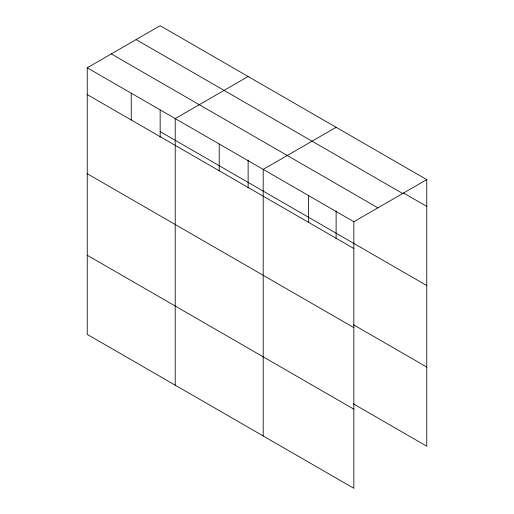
<?xml version="1.0" encoding="UTF-8"?>
<svg xmlns="http://www.w3.org/2000/svg" width="514" height="514" viewBox="0 0 514 514"><rect width="100%" height="100%" fill="white"/><g stroke="black" fill="none" stroke-linecap="round" stroke-linejoin="round"><path stroke-width="0.77" d="M353.844 327.636L353.844 221.72L87.239 67.797L87.239 334.376L353.844 488.3L353.844 327.636L87.239 173.713M353.285 403.779L426.761 446.203L426.761 179.624L160.156 25.7L87.239 67.797M248.133 76.496L175.216 118.593L175.216 385.172M336.117 127.292L263.2 169.389L263.2 435.968M353.844 221.72L426.761 179.624M403.413 192.923L426.761 206.403M136.094 39.591L402.7 193.515M111.3 53.906L377.906 207.829M160.156 131.616L426.761 285.54M87.239 94.582L353.844 248.506M353.285 324.649L426.761 367.067M87.239 255.246L353.844 409.17M336.117 210.824L336.117 238.798M308.522 195.558L308.522 222.337M248.133 160.027L248.133 188.002M219.208 143.991L219.208 170.776M160.156 110.035L160.156 137.212M131.231 93.195L131.231 119.98"/></g></svg>
